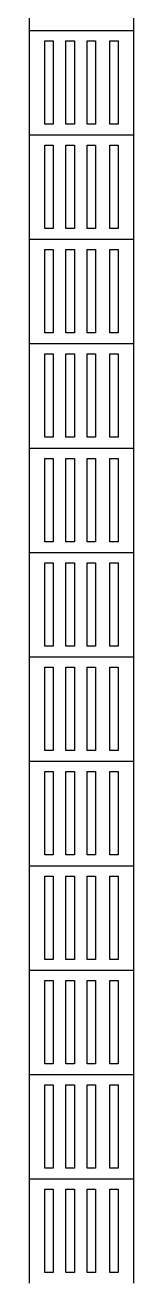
# Model space of a CAD drawing. Header units: metres. Extents: x 341 to 459, y 1341 to 1425.
# Drawn here: x 432.959 to 433.209, y 1394.833 to 1397.833 of the extents above; entities that cross this region are included whole.
import ezdxf

# ---------------------------------------------------------------- set-up
doc = ezdxf.new("R2010")
doc.units = ezdxf.units.M
doc.layers.add('Itens de detalhe', color=7, linetype='Continuous')
doc.layers.add('Notas de texto-1', color=7, linetype='Continuous')

# ---------------------------------------------------------------- blocks, each defined once
blk = doc.blocks.new('piso tatil')
at = {"layer": 'Itens de detalhe', "color": 252, "true_color": 0x939598}
for p, q in [((-78.855, 48.4366), (-78.855, 48.1866)), ((-78.855, 48.4366), (-78.855, 48.1866)), ((-78.605, 48.1866), (-78.605, 48.4366)), ((-78.605, 48.1866), (-78.605, 48.4366)), ((-78.855, 48.1866), (-78.855, 47.9366)), ((-78.855, 48.1866), (-78.855, 47.9366)), ((-78.855, 48.1866), (-78.605, 48.1866)), ((-78.855, 48.1866), (-78.605, 48.1866)), ((-78.605, 47.9366), (-78.605, 48.1866)), ((-78.605, 47.9366), (-78.605, 48.1866)), ((-78.8181, 47.9623), (-78.8181, 48.1618)), ((-78.8181, 48.1618), (-78.7976, 48.1618)), ((-78.7976, 48.1618), (-78.7976, 47.9623)), ((-78.7674, 47.9623), (-78.7674, 48.1618)), ((-78.7674, 48.1618), (-78.7469, 48.1618)), ((-78.7469, 48.1618), (-78.7469, 47.9623)), ((-78.7167, 47.9623), (-78.7167, 48.1618)), ((-78.7167, 48.1618), (-78.6962, 48.1618)), ((-78.6962, 48.1618), (-78.6962, 47.9623)), ((-78.6624, 47.9623), (-78.6624, 48.1618)), ((-78.6624, 48.1618), (-78.642, 48.1618)), ((-78.642, 48.1618), (-78.642, 47.9623)), ((-78.7976, 47.9623), (-78.8181, 47.9623)), ((-78.7469, 47.9623), (-78.7674, 47.9623)), ((-78.6962, 47.9623), (-78.7167, 47.9623)), ((-78.642, 47.9623), (-78.6624, 47.9623)), ((-78.855, 47.9366), (-78.855, 47.6866)), ((-78.855, 47.9366), (-78.855, 47.6866)), ((-78.855, 47.9366), (-78.605, 47.9366)), ((-78.855, 47.9366), (-78.605, 47.9366)), ((-78.8181, 47.7123), (-78.8181, 47.9118)), ((-78.8181, 47.9118), (-78.7976, 47.9118)), ((-78.7976, 47.9118), (-78.7976, 47.7123)), ((-78.7674, 47.7123), (-78.7674, 47.9118)), ((-78.7674, 47.9118), (-78.7469, 47.9118)), ((-78.7469, 47.9118), (-78.7469, 47.7123)), ((-78.7167, 47.7123), (-78.7167, 47.9118)), ((-78.7167, 47.9118), (-78.6962, 47.9118)), ((-78.6962, 47.9118), (-78.6962, 47.7123)), ((-78.6624, 47.7123), (-78.6624, 47.9118)), ((-78.6624, 47.9118), (-78.642, 47.9118)), ((-78.642, 47.9118), (-78.642, 47.7123)), ((-78.605, 47.6866), (-78.605, 47.9366)), ((-78.605, 47.6866), (-78.605, 47.9366)), ((-78.7976, 47.7123), (-78.8181, 47.7123)), ((-78.7469, 47.7123), (-78.7674, 47.7123)), ((-78.6962, 47.7123), (-78.7167, 47.7123)), ((-78.642, 47.7123), (-78.6624, 47.7123)), ((-78.855, 47.6866), (-78.855, 47.4366)), ((-78.855, 47.6866), (-78.855, 47.4366)), ((-78.855, 47.6866), (-78.605, 47.6866)), ((-78.855, 47.6866), (-78.605, 47.6866)), ((-78.605, 47.4366), (-78.605, 47.6866)), ((-78.605, 47.4366), (-78.605, 47.6866)), ((-78.8181, 47.4623), (-78.8181, 47.6618)), ((-78.8181, 47.6618), (-78.7976, 47.6618)), ((-78.7976, 47.6618), (-78.7976, 47.4623)), ((-78.7674, 47.4623), (-78.7674, 47.6618)), ((-78.7674, 47.6618), (-78.7469, 47.6618)), ((-78.7469, 47.6618), (-78.7469, 47.4623)), ((-78.7167, 47.4623), (-78.7167, 47.6618)), ((-78.7167, 47.6618), (-78.6962, 47.6618)), ((-78.6962, 47.6618), (-78.6962, 47.4623)), ((-78.6624, 47.4623), (-78.6624, 47.6618)), ((-78.6624, 47.6618), (-78.642, 47.6618)), ((-78.642, 47.6618), (-78.642, 47.4623)), ((-78.7976, 47.4623), (-78.8181, 47.4623)), ((-78.7469, 47.4623), (-78.7674, 47.4623)), ((-78.6962, 47.4623), (-78.7167, 47.4623)), ((-78.642, 47.4623), (-78.6624, 47.4623)), ((-78.855, 47.4366), (-78.855, 47.1866)), ((-78.855, 47.4366), (-78.855, 47.1866)), ((-78.855, 47.4366), (-78.605, 47.4366)), ((-78.855, 47.4366), (-78.605, 47.4366)), ((-78.605, 47.1866), (-78.605, 47.4366)), ((-78.605, 47.1866), (-78.605, 47.4366)), ((-78.8181, 47.2123), (-78.8181, 47.4118)), ((-78.8181, 47.4118), (-78.7976, 47.4118)), ((-78.7976, 47.4118), (-78.7976, 47.2123)), ((-78.7674, 47.2123), (-78.7674, 47.4118)), ((-78.7674, 47.4118), (-78.7469, 47.4118)), ((-78.7469, 47.4118), (-78.7469, 47.2123)), ((-78.7167, 47.2123), (-78.7167, 47.4118)), ((-78.7167, 47.4118), (-78.6962, 47.4118)), ((-78.6962, 47.4118), (-78.6962, 47.2123)), ((-78.6624, 47.2123), (-78.6624, 47.4118)), ((-78.6624, 47.4118), (-78.642, 47.4118)), ((-78.642, 47.4118), (-78.642, 47.2123)), ((-78.7976, 47.2123), (-78.8181, 47.2123)), ((-78.7469, 47.2123), (-78.7674, 47.2123)), ((-78.6962, 47.2123), (-78.7167, 47.2123)), ((-78.642, 47.2123), (-78.6624, 47.2123)), ((-78.855, 47.1866), (-78.855, 46.9366)), ((-78.855, 47.1866), (-78.855, 46.9366)), ((-78.855, 47.1866), (-78.605, 47.1866)), ((-78.855, 47.1866), (-78.605, 47.1866)), ((-78.8181, 46.9623), (-78.8181, 47.1618)), ((-78.8181, 47.1618), (-78.7976, 47.1618)), ((-78.7976, 47.1618), (-78.7976, 46.9623)), ((-78.7674, 46.9623), (-78.7674, 47.1618)), ((-78.7674, 47.1618), (-78.7469, 47.1618)), ((-78.7469, 47.1618), (-78.7469, 46.9623)), ((-78.7167, 46.9623), (-78.7167, 47.1618)), ((-78.7167, 47.1618), (-78.6962, 47.1618)), ((-78.6962, 47.1618), (-78.6962, 46.9623)), ((-78.6624, 46.9623), (-78.6624, 47.1618)), ((-78.6624, 47.1618), (-78.642, 47.1618)), ((-78.642, 47.1618), (-78.642, 46.9623)), ((-78.605, 46.9366), (-78.605, 47.1866)), ((-78.605, 46.9366), (-78.605, 47.1866)), ((-78.7976, 46.9623), (-78.8181, 46.9623)), ((-78.7469, 46.9623), (-78.7674, 46.9623)), ((-78.6962, 46.9623), (-78.7167, 46.9623)), ((-78.642, 46.9623), (-78.6624, 46.9623)), ((-78.855, 46.9366), (-78.855, 46.6866)), ((-78.855, 46.9366), (-78.855, 46.6866)), ((-78.855, 46.9366), (-78.605, 46.9366)), ((-78.855, 46.9366), (-78.605, 46.9366)), ((-78.605, 46.6866), (-78.605, 46.9366)), ((-78.605, 46.6866), (-78.605, 46.9366)), ((-78.8181, 46.7123), (-78.8181, 46.9118)), ((-78.8181, 46.9118), (-78.7976, 46.9118)), ((-78.7976, 46.9118), (-78.7976, 46.7123)), ((-78.7674, 46.7123), (-78.7674, 46.9118)), ((-78.7674, 46.9118), (-78.7469, 46.9118)), ((-78.7469, 46.9118), (-78.7469, 46.7123)), ((-78.7167, 46.7123), (-78.7167, 46.9118)), ((-78.7167, 46.9118), (-78.6962, 46.9118)), ((-78.6962, 46.9118), (-78.6962, 46.7123)), ((-78.6624, 46.7123), (-78.6624, 46.9118)), ((-78.6624, 46.9118), (-78.642, 46.9118)), ((-78.642, 46.9118), (-78.642, 46.7123)), ((-78.7976, 46.7123), (-78.8181, 46.7123)), ((-78.7469, 46.7123), (-78.7674, 46.7123)), ((-78.6962, 46.7123), (-78.7167, 46.7123)), ((-78.642, 46.7123), (-78.6624, 46.7123)), ((-78.855, 46.6866), (-78.855, 46.4366)), ((-78.855, 46.6866), (-78.855, 46.4366)), ((-78.855, 46.6866), (-78.605, 46.6866)), ((-78.855, 46.6866), (-78.605, 46.6866)), ((-78.605, 46.4366), (-78.605, 46.6866)), ((-78.605, 46.4366), (-78.605, 46.6866)), ((-78.8181, 46.4623), (-78.8181, 46.6618)), ((-78.8181, 46.6618), (-78.7976, 46.6618)), ((-78.7976, 46.6618), (-78.7976, 46.4623)), ((-78.7674, 46.4623), (-78.7674, 46.6618)), ((-78.7674, 46.6618), (-78.7469, 46.6618)), ((-78.7469, 46.6618), (-78.7469, 46.4623)), ((-78.7167, 46.4623), (-78.7167, 46.6618)), ((-78.7167, 46.6618), (-78.6962, 46.6618)), ((-78.6962, 46.6618), (-78.6962, 46.4623)), ((-78.6624, 46.4623), (-78.6624, 46.6618)), ((-78.6624, 46.6618), (-78.642, 46.6618)), ((-78.642, 46.6618), (-78.642, 46.4623)), ((-78.7976, 46.4623), (-78.8181, 46.4623)), ((-78.7469, 46.4623), (-78.7674, 46.4623)), ((-78.6962, 46.4623), (-78.7167, 46.4623)), ((-78.642, 46.4623), (-78.6624, 46.4623)), ((-78.855, 46.4366), (-78.855, 46.1866)), ((-78.855, 46.4366), (-78.855, 46.1866)), ((-78.855, 46.4366), (-78.605, 46.4366)), ((-78.855, 46.4366), (-78.605, 46.4366)), ((-78.8181, 46.2123), (-78.8181, 46.4118)), ((-78.8181, 46.4118), (-78.7976, 46.4118)), ((-78.7976, 46.4118), (-78.7976, 46.2123)), ((-78.7674, 46.2123), (-78.7674, 46.4118)), ((-78.7674, 46.4118), (-78.7469, 46.4118)), ((-78.7469, 46.4118), (-78.7469, 46.2123)), ((-78.7167, 46.2123), (-78.7167, 46.4118)), ((-78.7167, 46.4118), (-78.6962, 46.4118)), ((-78.6962, 46.4118), (-78.6962, 46.2123)), ((-78.6624, 46.2123), (-78.6624, 46.4118)), ((-78.6624, 46.4118), (-78.642, 46.4118)), ((-78.642, 46.4118), (-78.642, 46.2123)), ((-78.605, 46.1866), (-78.605, 46.4366)), ((-78.605, 46.1866), (-78.605, 46.4366)), ((-78.7976, 46.2123), (-78.8181, 46.2123)), ((-78.7469, 46.2123), (-78.7674, 46.2123)), ((-78.6962, 46.2123), (-78.7167, 46.2123)), ((-78.642, 46.2123), (-78.6624, 46.2123)), ((-78.855, 46.1866), (-78.855, 45.9366)), ((-78.855, 46.1866), (-78.855, 45.9366)), ((-78.855, 46.1866), (-78.605, 46.1866)), ((-78.855, 46.1866), (-78.605, 46.1866)), ((-78.605, 45.9366), (-78.605, 46.1866)), ((-78.605, 45.9366), (-78.605, 46.1866)), ((-78.8181, 45.9623), (-78.8181, 46.1618)), ((-78.8181, 46.1618), (-78.7976, 46.1618)), ((-78.7976, 46.1618), (-78.7976, 45.9623)), ((-78.7674, 45.9623), (-78.7674, 46.1618)), ((-78.7674, 46.1618), (-78.7469, 46.1618)), ((-78.7469, 46.1618), (-78.7469, 45.9623)), ((-78.7167, 45.9623), (-78.7167, 46.1618)), ((-78.7167, 46.1618), (-78.6962, 46.1618)), ((-78.6962, 46.1618), (-78.6962, 45.9623)), ((-78.6624, 45.9623), (-78.6624, 46.1618)), ((-78.6624, 46.1618), (-78.642, 46.1618)), ((-78.642, 46.1618), (-78.642, 45.9623)), ((-78.7976, 45.9623), (-78.8181, 45.9623)), ((-78.7469, 45.9623), (-78.7674, 45.9623)), ((-78.6962, 45.9623), (-78.7167, 45.9623)), ((-78.642, 45.9623), (-78.6624, 45.9623)), ((-78.855, 45.9366), (-78.855, 45.6866)), ((-78.855, 45.9366), (-78.855, 45.6866)), ((-78.855, 45.9366), (-78.605, 45.9366)), ((-78.855, 45.9366), (-78.605, 45.9366)), ((-78.605, 45.6866), (-78.605, 45.9366)), ((-78.605, 45.6866), (-78.605, 45.9366)), ((-78.8181, 45.7123), (-78.8181, 45.9118)), ((-78.8181, 45.9118), (-78.7976, 45.9118)), ((-78.7976, 45.9118), (-78.7976, 45.7123)), ((-78.7674, 45.7123), (-78.7674, 45.9118)), ((-78.7674, 45.9118), (-78.7469, 45.9118)), ((-78.7469, 45.9118), (-78.7469, 45.7123)), ((-78.7167, 45.7123), (-78.7167, 45.9118)), ((-78.7167, 45.9118), (-78.6962, 45.9118)), ((-78.6962, 45.9118), (-78.6962, 45.7123)), ((-78.6624, 45.7123), (-78.6624, 45.9118)), ((-78.6624, 45.9118), (-78.642, 45.9118)), ((-78.642, 45.9118), (-78.642, 45.7123)), ((-78.7976, 45.7123), (-78.8181, 45.7123)), ((-78.7469, 45.7123), (-78.7674, 45.7123)), ((-78.6962, 45.7123), (-78.7167, 45.7123)), ((-78.642, 45.7123), (-78.6624, 45.7123)), ((-78.855, 45.6866), (-78.855, 45.4366)), ((-78.855, 45.6866), (-78.855, 45.4366)), ((-78.855, 45.6866), (-78.605, 45.6866)), ((-78.855, 45.6866), (-78.605, 45.6866)), ((-78.8181, 45.4623), (-78.8181, 45.6618)), ((-78.8181, 45.6618), (-78.7976, 45.6618)), ((-78.7976, 45.6618), (-78.7976, 45.4623)), ((-78.7674, 45.4623), (-78.7674, 45.6618)), ((-78.7674, 45.6618), (-78.7469, 45.6618)), ((-78.7469, 45.6618), (-78.7469, 45.4623)), ((-78.7167, 45.4623), (-78.7167, 45.6618)), ((-78.7167, 45.6618), (-78.6962, 45.6618)), ((-78.6962, 45.6618), (-78.6962, 45.4623)), ((-78.6624, 45.4623), (-78.6624, 45.6618)), ((-78.6624, 45.6618), (-78.642, 45.6618)), ((-78.642, 45.6618), (-78.642, 45.4623)), ((-78.605, 45.4366), (-78.605, 45.6866)), ((-78.605, 45.4366), (-78.605, 45.6866)), ((-78.7976, 45.4623), (-78.8181, 45.4623)), ((-78.7469, 45.4623), (-78.7674, 45.4623)), ((-78.6962, 45.4623), (-78.7167, 45.4623)), ((-78.642, 45.4623), (-78.6624, 45.4623)), ((-78.855, 45.4366), (-78.855, 45.1866)), ((-78.855, 45.4366), (-78.855, 45.1866)), ((-78.855, 45.4366), (-78.605, 45.4366)), ((-78.855, 45.4366), (-78.605, 45.4366)), ((-78.605, 45.1866), (-78.605, 45.4366)), ((-78.605, 45.1866), (-78.605, 45.4366)), ((-78.8181, 45.2123), (-78.8181, 45.4118)), ((-78.8181, 45.4118), (-78.7976, 45.4118)), ((-78.7976, 45.4118), (-78.7976, 45.2123)), ((-78.7674, 45.2123), (-78.7674, 45.4118)), ((-78.7674, 45.4118), (-78.7469, 45.4118)), ((-78.7469, 45.4118), (-78.7469, 45.2123)), ((-78.7167, 45.2123), (-78.7167, 45.4118)), ((-78.7167, 45.4118), (-78.6962, 45.4118)), ((-78.6962, 45.4118), (-78.6962, 45.2123)), ((-78.6624, 45.2123), (-78.6624, 45.4118)), ((-78.6624, 45.4118), (-78.642, 45.4118)), ((-78.642, 45.4118), (-78.642, 45.2123)), ((-78.7976, 45.2123), (-78.8181, 45.2123)), ((-78.7469, 45.2123), (-78.7674, 45.2123)), ((-78.6962, 45.2123), (-78.7167, 45.2123)), ((-78.642, 45.2123), (-78.6624, 45.2123))]:
    blk.add_line(p, q, dxfattribs=at)

msp = doc.modelspace()

# ---------------------------------------------------------------- block references
at = {"layer": 'Notas de texto-1', "color": 252, "true_color": 0x939598}
msp.add_blockref('piso tatil', (511.8138, 1349.634), dxfattribs=at)

doc.saveas('drawing.dxf')
